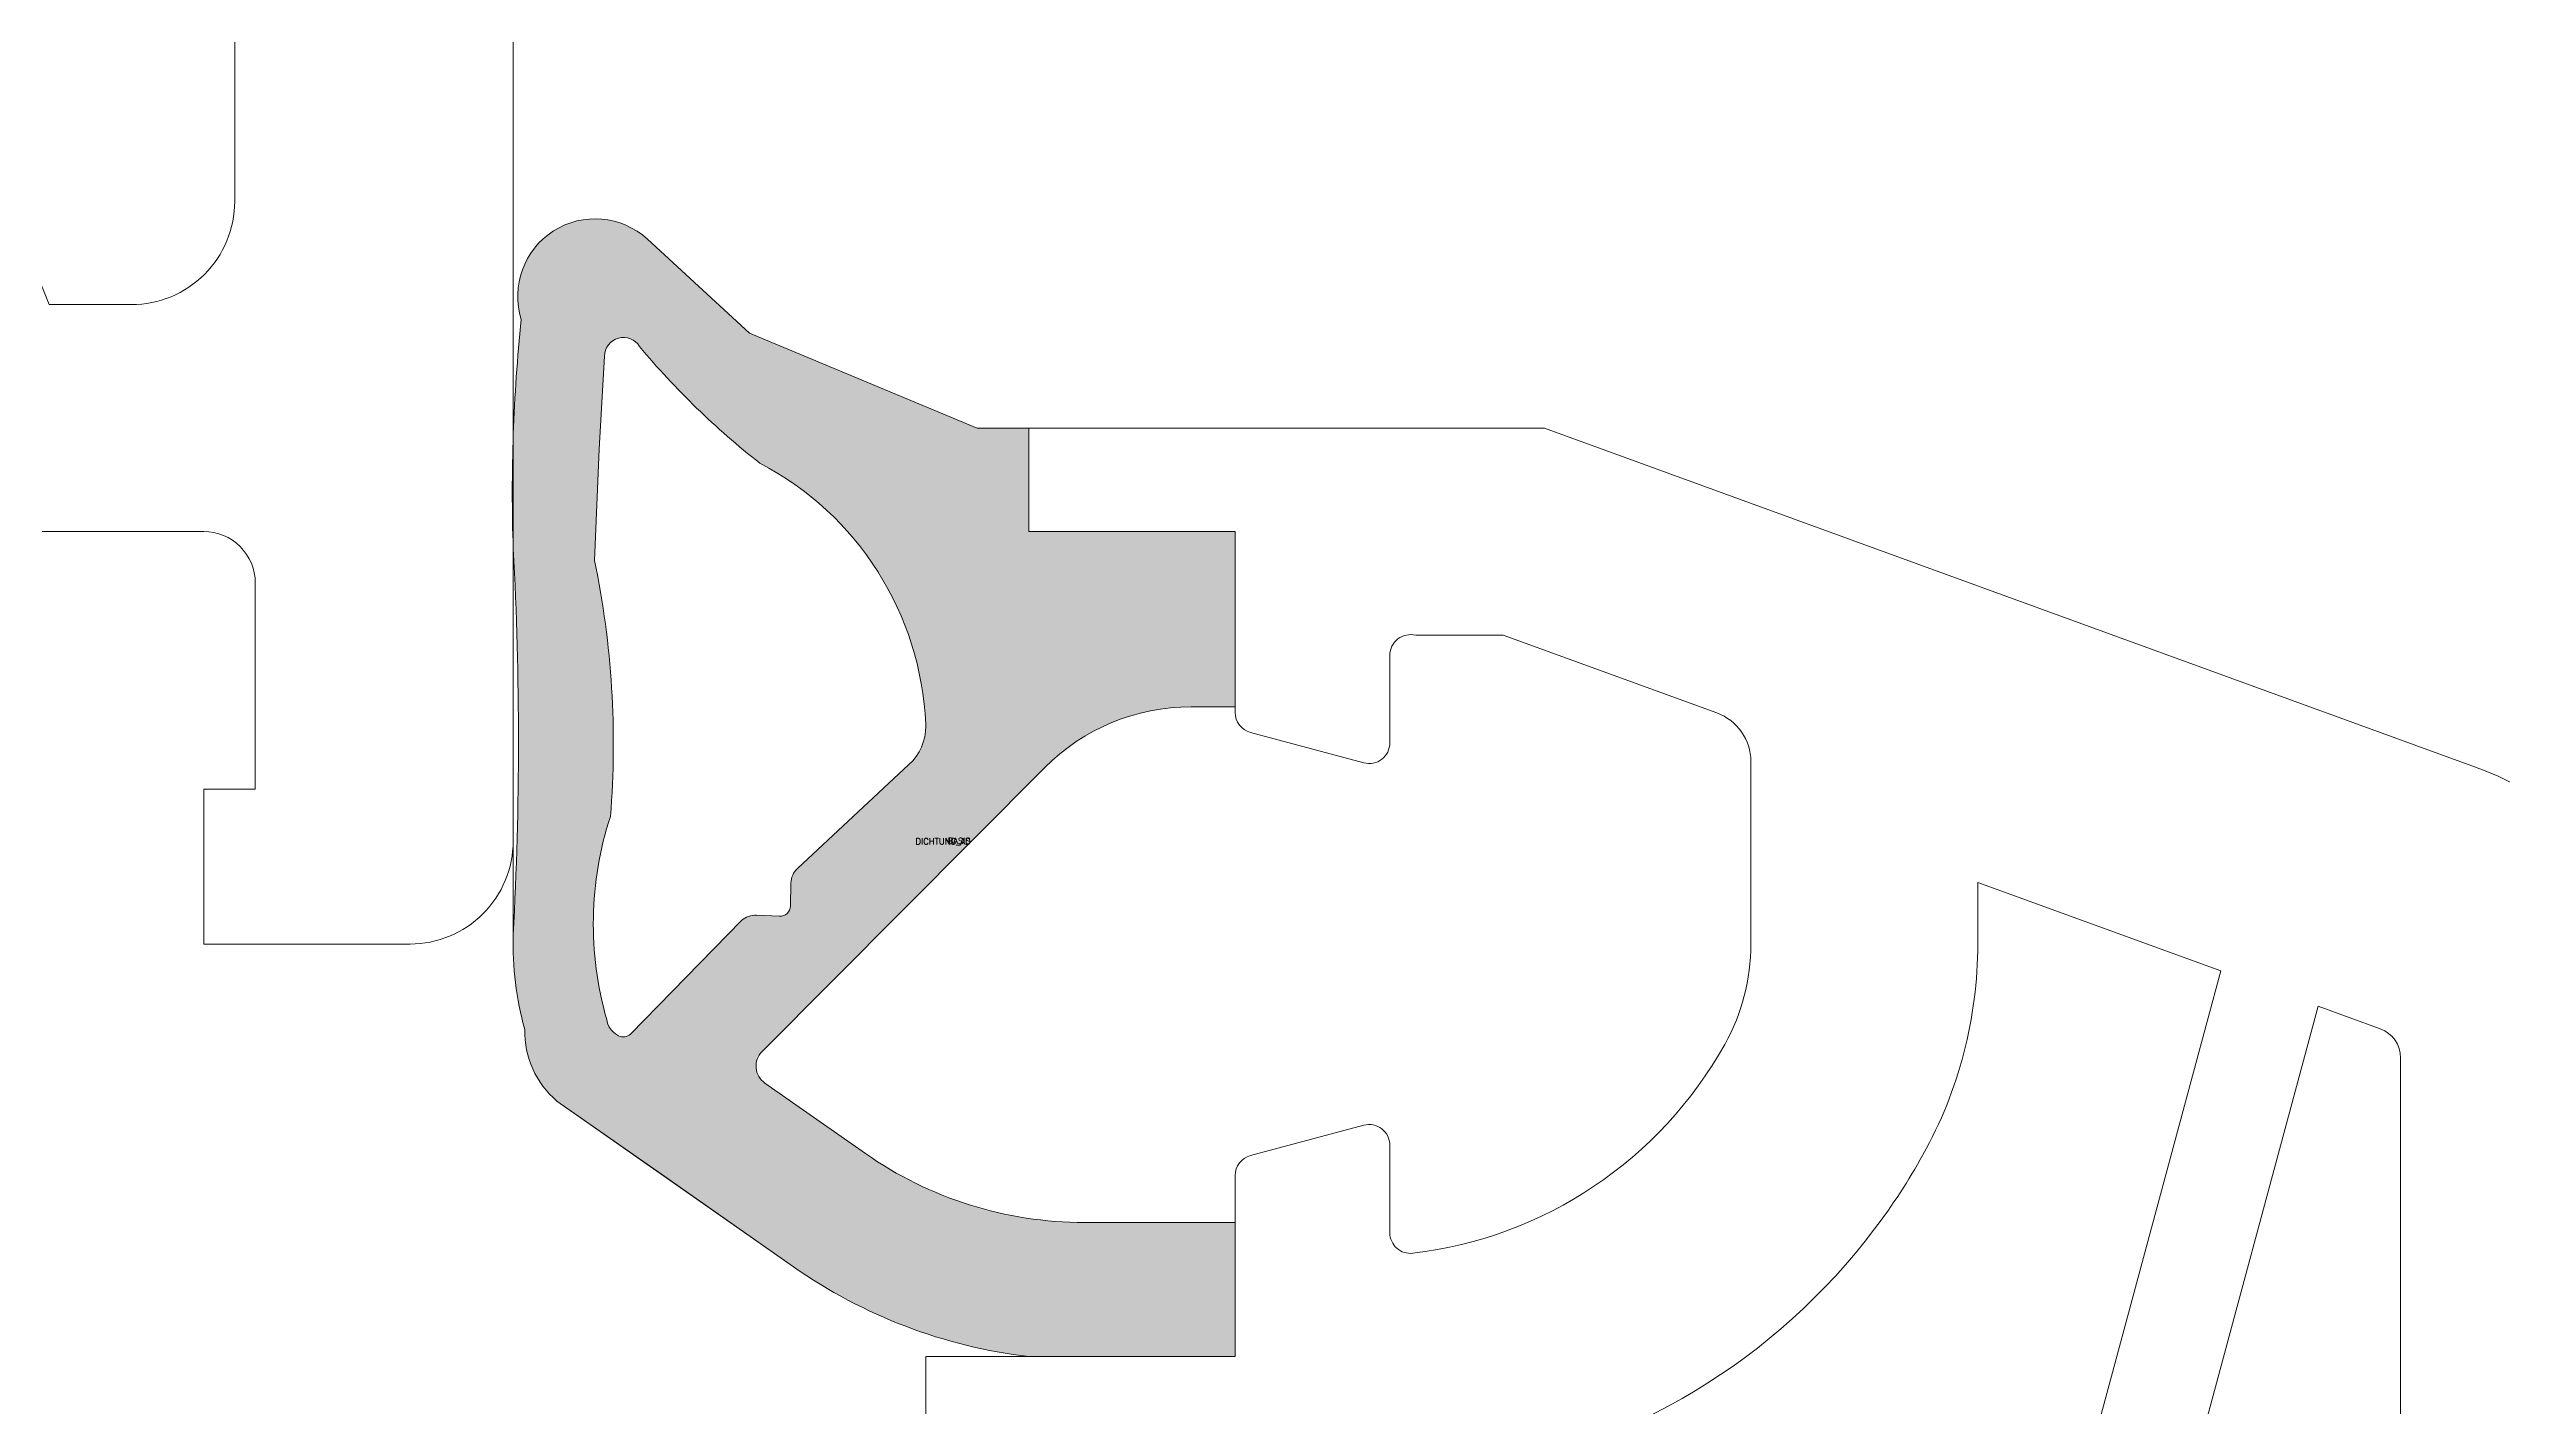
# Model space of a CAD drawing. Header units: millimetres. Extents: x 2715 to 5047, y -920 to 3095.
# Drawn here: x 4115.48 to 4139.27, y 64.67 to 77.84 of the extents above; entities that cross this region are included whole.
import ezdxf

# ---------------------------------------------------------------- set-up
doc = ezdxf.new("R2010")
doc.units = ezdxf.units.MM
doc.header["$MEASUREMENT"] = 0
for name, color, linetype, lineweight in [('0_Pen_No__1', 7, 'Continuous', 13), ('0_Pen_No__141', 7, 'Continuous', 20), ('ASSEMBLY_Pen_No__7', 7, 'Continuous', 35), ('HATCH_STEEL_Pen_No__1', 7, 'Continuous', 13)]:
    doc.layers.add(name, color=color, linetype=linetype, lineweight=lineweight)
doc.styles.add('GENERATED_STYLE_2', font='txt.shx')

msp = doc.modelspace()

# ---------------------------------------------------------------- hatches: boundary and pattern name
at = {"layer": 'HATCH_STEEL_Pen_No__1', "linetype": 'Continuous', "lineweight": 13}
h = msp.add_hatch(color=7, dxfattribs=at)
h.paths.add_polyline_path([(4126.979, 66.458), (4126.979, 65.158), (4124.979, 65.158, -0.123958), (4122.698, 66.028), (4120.403, 67.635, -0.224521), (4120.092, 68.329, -0.07447), (4119.979, 69.247, 0.027107), (4119.98, 72.988, -0.034795), (4120.058, 75.213, -0.767998), (4121.28, 75.992), (4122.272, 75.082), (4124.479, 74.158), (4124.979, 74.158), (4124.979, 73.158), (4126.979, 73.158), (4126.979, 71.458), (4126.551, 71.458, 0.199483), (4125.134, 70.869), (4122.392, 68.115, 0.465639), (4122.419, 67.81), (4123.394, 67.127, 0.153915), (4125.517, 66.458)])
h.paths.add_polyline_path([(4123.815, 70.897, 0.214308), (4123.979, 71.273), (4123.979, 71.289, 0.267776), (4122.371, 73.82, -0.053392), (4121.204, 74.952, 0.7539), (4120.865, 74.858), (4120.814, 73.957), (4120.769, 72.875, -0.070985), (4120.922, 70.395, 0.149708), (4120.886, 68.427, 0.244698), (4120.991, 68.274), (4121.001, 68.269, 0.320103), (4121.116, 68.284), (4122.193, 69.385, -0.201732), (4122.339, 69.438), (4122.562, 69.428, 0.42058), (4122.667, 69.525), (4122.672, 69.749, -0.201732), (4122.735, 69.89)], flags=0)

# ---------------------------------------------------------------- linework, layer by layer
at = {"layer": '0_Pen_No__1', "color": 7, "linetype": 'Continuous', "lineweight": 13}
msp.add_line((4119.979, 69.158), (4119.979, 72.156), dxfattribs=at)
for points in [[(4108.926, 91.658), (4115.479, 75.358), (4116.279, 75.358, 0.414214), (4117.279, 76.358), (4117.279, 113.054, 0.315299), (4117.082, 113.336), (4116.479, 113.555)], [(4119.98, 72.988, -0.034795), (4120.058, 75.213, -0.767998), (4121.28, 75.992), (4122.272, 75.082), (4124.479, 74.158), (4124.979, 74.158), (4124.979, 73.158), (4126.979, 73.158), (4126.979, 71.458), (4126.551, 71.458, 0.199483), (4125.134, 70.869), (4122.392, 68.115, 0.465639), (4122.419, 67.81), (4123.394, 67.127, 0.153915), (4125.517, 66.458), (4126.979, 66.458), (4126.979, 65.158), (4124.979, 65.158, -0.123958), (4122.698, 66.028), (4121.416, 66.926), (4120.403, 67.635, -0.224521), (4120.092, 68.329, -0.07447), (4119.979, 69.247, 0.027107)], [(4120.922, 70.395, 0.149708), (4120.886, 68.427, 0.244698), (4120.991, 68.274), (4121.001, 68.269, 0.320103), (4121.116, 68.284), (4122.193, 69.385, -0.201732), (4122.339, 69.438), (4122.562, 69.428, 0.42058), (4122.667, 69.525), (4122.672, 69.749, -0.201732), (4122.735, 69.89), (4123.815, 70.897, 0.214308), (4123.979, 71.273), (4123.979, 71.289, 0.267776), (4122.371, 73.82, -0.053392), (4121.204, 74.952, 0.7539), (4120.865, 74.858), (4120.814, 73.957), (4120.769, 72.875, -0.070985)], [(4127.179, 42.658), (4129.459, 42.658), (4136.536, 68.898), (4134.179, 69.756), (4134.179, 69.158, -0.127797), (4133.648, 67.114, -0.034652), (4133.179, 66.395, -0.192424), (4129.241, 64.014, -0.22538), (4127.179, 62.958)], [(4130.279, 41.858), (4137.078, 26.658), (4138.279, 26.658), (4138.279, 68.054, 0.315299), (4138.082, 68.336), (4137.479, 68.555)]]:
    msp.add_lwpolyline(points, format="xyb", close=True, dxfattribs=at)
at = {"layer": '0_Pen_No__141', "color": 7, "linetype": 'Continuous', "lineweight": 20}
for points in [[(4119.979, 109.381), (4119.979, 73.158), (4119.979, 70.158, -0.414214), (4118.979, 69.158), (4116.979, 69.158), (4116.979, 70.658), (4117.479, 70.658), (4117.479, 72.658, 0.414214), (4116.979, 73.158), (4103.979, 73.158)], [(4123.979, 63.158), (4123.979, 65.158), (4126.979, 65.158), (4126.979, 66.914, -0.339454), (4127.128, 67.107), (4128.228, 67.401, -0.493145), (4128.479, 67.208), (4128.479, 66.358, 0.449186), (4128.703, 66.16, 0.240602), (4131.726, 68.185, 0.127797), (4131.979, 69.158), (4131.979, 70.928, 0.315299), (4131.65, 71.398), (4129.579, 72.151), (4128.731, 72.151, 0.493145), (4128.479, 71.958), (4128.479, 71.108, -0.493145), (4128.228, 70.915), (4127.128, 71.21, -0.339454), (4126.979, 71.403), (4126.979, 73.158), (4124.979, 73.158), (4124.979, 74.158), (4129.979, 74.158), (4139.006, 70.873, -0.315299), (4140.979, 68.054)]]:
    msp.add_lwpolyline(points, format="xyb", dxfattribs=at)
at = {"layer": 'HATCH_STEEL_Pen_No__1', "color": 7, "linetype": 'Continuous', "lineweight": 13, "flags": 128}
for points in [[(4126.979, 66.458), (4126.979, 65.158), (4124.979, 65.158, -0.123958), (4122.698, 66.028), (4120.403, 67.635, -0.224521), (4120.092, 68.329, -0.07447), (4119.979, 69.247, 0.027107), (4119.98, 72.988, -0.034795), (4120.058, 75.213, -0.767998), (4121.28, 75.992), (4122.272, 75.082), (4124.479, 74.158), (4124.979, 74.158), (4124.979, 73.158), (4126.979, 73.158), (4126.979, 71.458), (4126.551, 71.458, 0.199483), (4125.134, 70.869), (4122.392, 68.115, 0.465639), (4122.419, 67.81), (4123.394, 67.127, 0.153915), (4125.517, 66.458)], [(4123.815, 70.897, 0.214308), (4123.979, 71.273), (4123.979, 71.289, 0.267776), (4122.371, 73.82, -0.053392), (4121.204, 74.952, 0.7539), (4120.865, 74.858), (4120.814, 73.957), (4120.769, 72.875, -0.070985), (4120.922, 70.395, 0.149708), (4120.886, 68.427, 0.244698), (4120.991, 68.274), (4121.001, 68.269, 0.320103), (4121.116, 68.284), (4122.193, 69.385, -0.201732), (4122.339, 69.438), (4122.562, 69.428, 0.42058), (4122.667, 69.525), (4122.672, 69.749, -0.201732), (4122.735, 69.89)]]:
    msp.add_lwpolyline(points, format="xyb", close=True, dxfattribs=at)

# ---------------------------------------------------------------- texts
at = {"layer": 'ASSEMBLY_Pen_No__7', "color": 7, "linetype": 'Continuous', "lineweight": 35, "char_height": 0.06, "attachment_point": 9, "style": 'GENERATED_STYLE_2'}
for s, insert in [('\\A1;{\\pqr;\\Ftxt.shx;BASIS}', (4124.415, 70.128)), ('\\A1;{\\pqr;\\Ftxt.shx;DICHTUNG_AD}', (4124.415, 70.118))]:
    msp.add_mtext(s, dxfattribs=dict(at, insert=insert))

doc.saveas('drawing.dxf')
